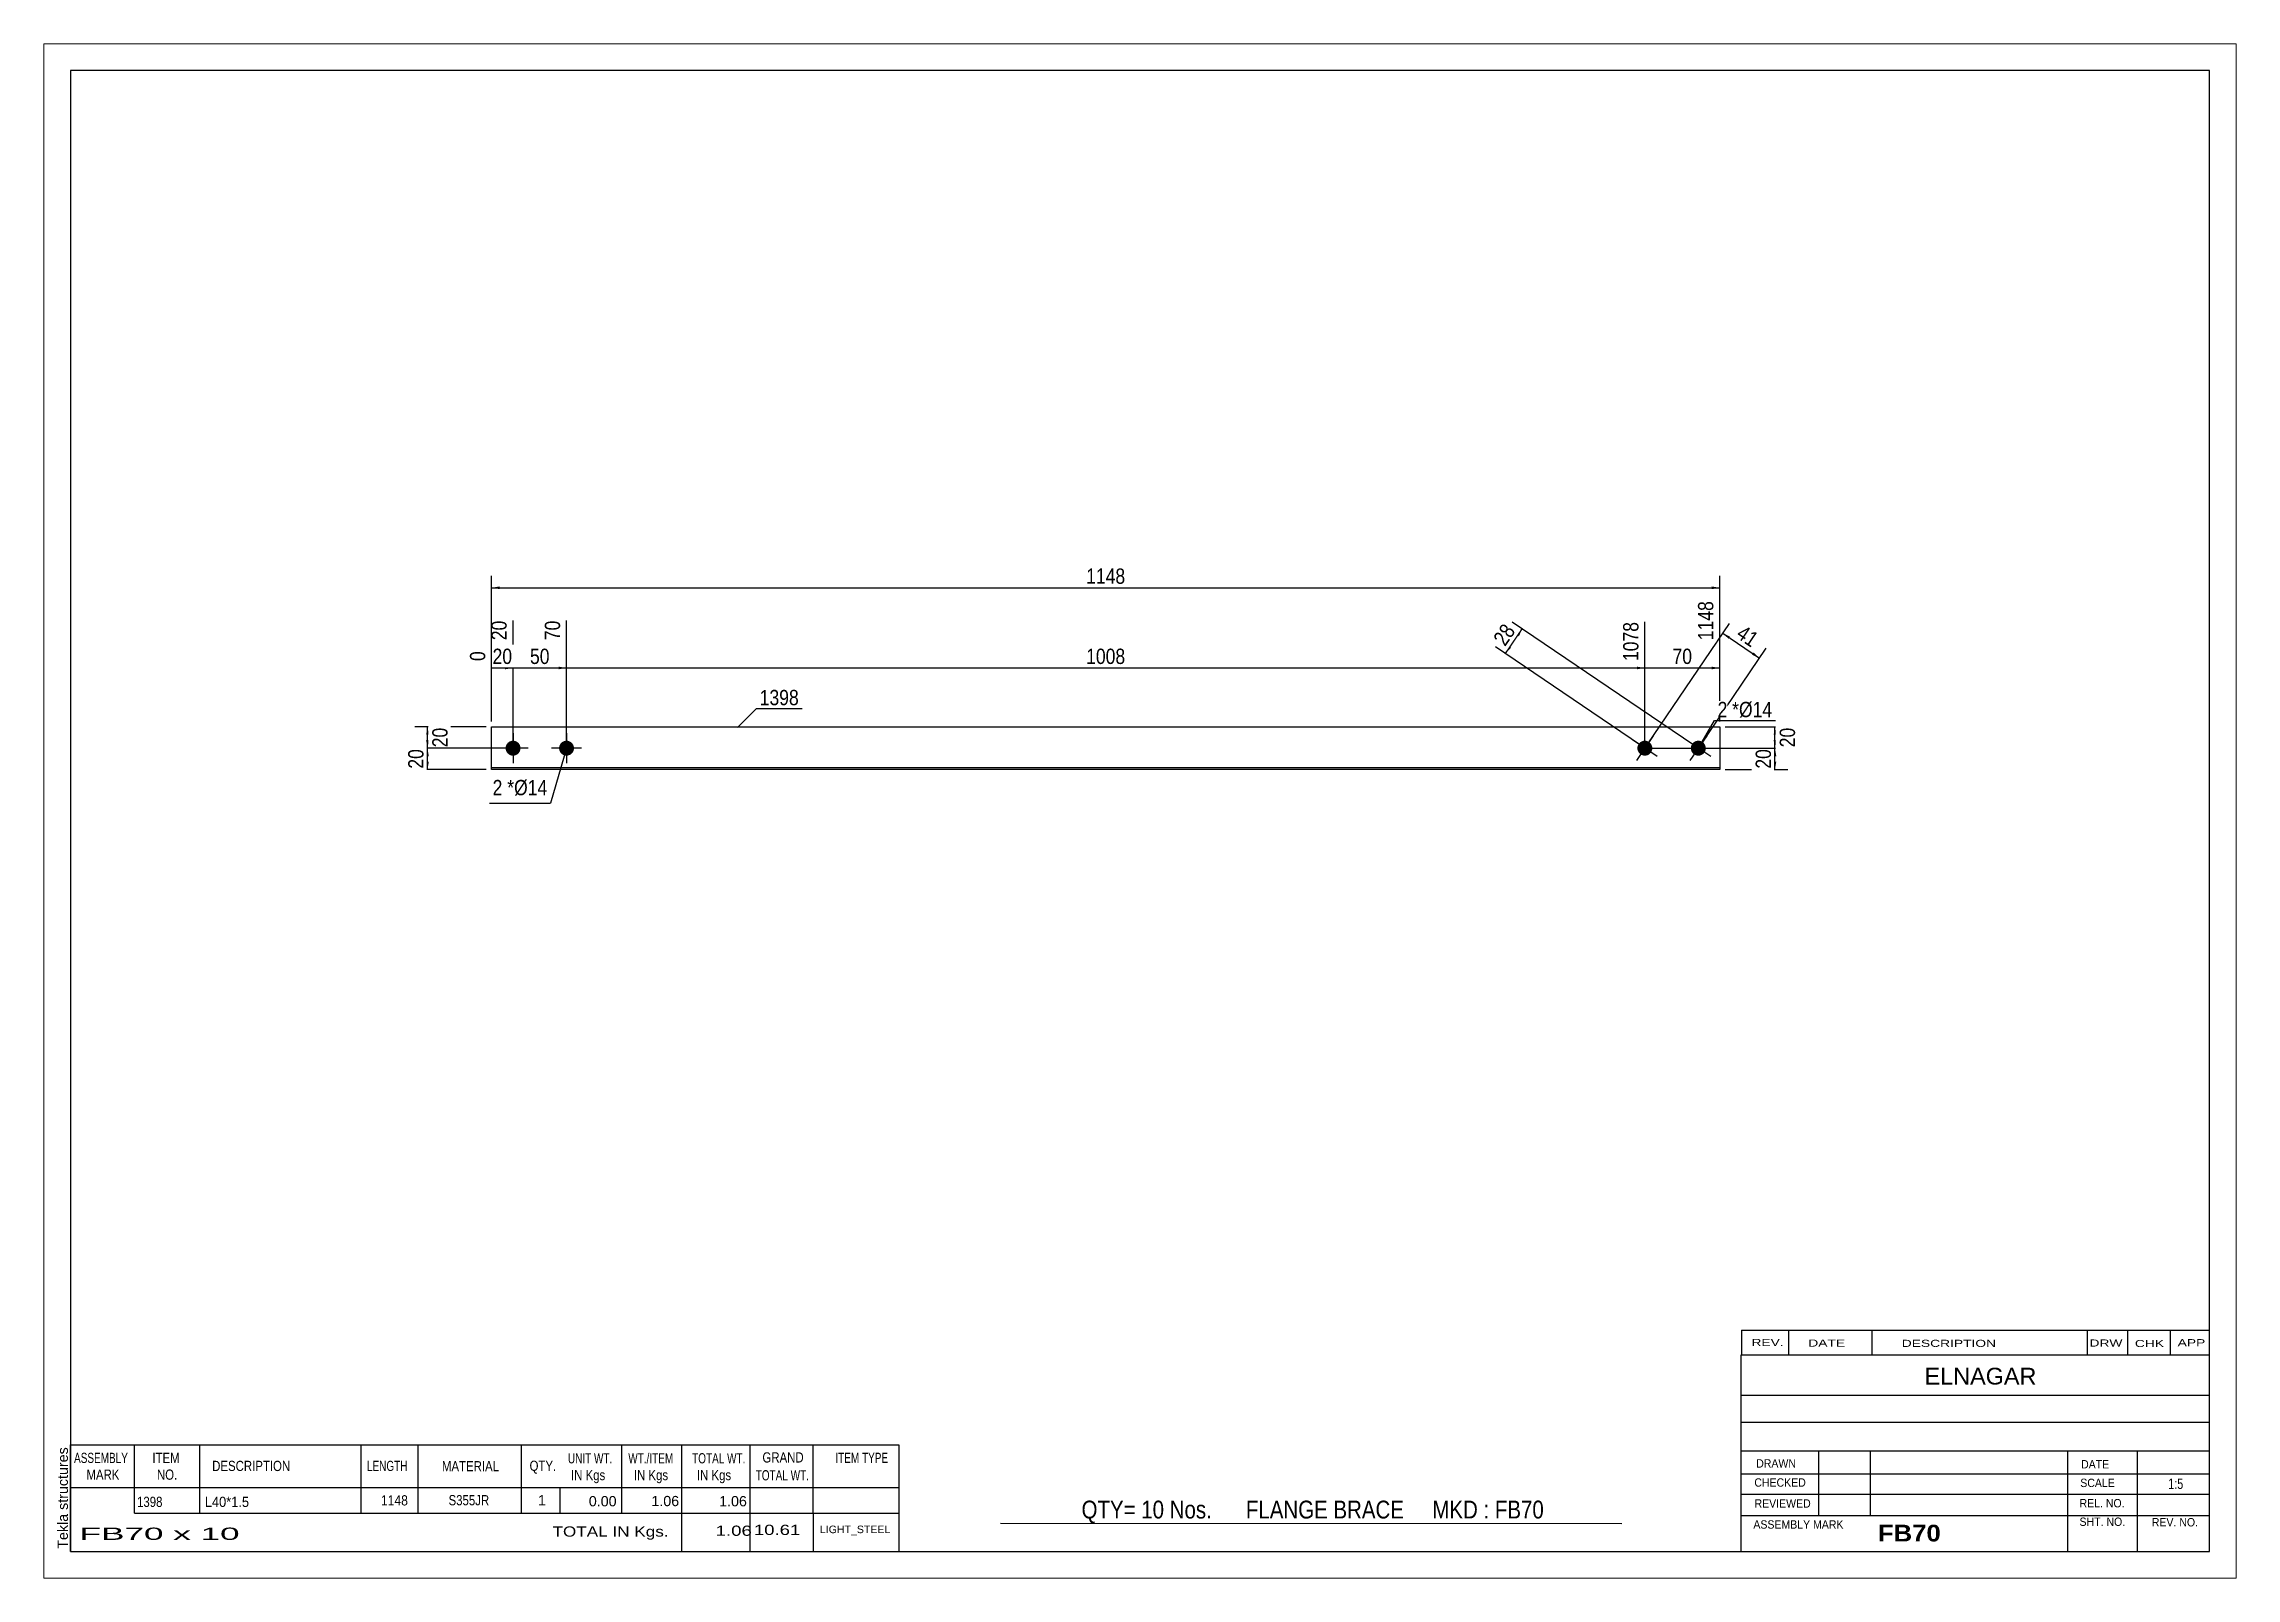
# Paper-space layout 'Layout1' of a CAD drawing. Header units: millimetres. Extents: x 0 to 410, y 0 to 287.
# The model-space entities are those that its viewports show. They can reach past a viewport. Long polylines and large blocks are cut down to what shows.
import ezdxf

# ---------------------------------------------------------------- set-up
doc = ezdxf.new("R2010")
doc.units = ezdxf.units.MM
doc.layers.add('Viewport layer', color=7, linetype='Continuous', plot=False)
doc.styles.add('Arial', font='ARIAL.TTF', dxfattribs={"height": 0.2})
doc.styles.add('Arial Bold', font='ARIALBD.TTF', dxfattribs={"height": 0.2})
doc.styles.add('Arial Narrow', font='ARIALN.TTF', dxfattribs={"height": 0.2})

# ---------------------------------------------------------------- blocks, each defined once
blk = doc.blocks.new('Unknown-627391791-1582')
at = {"color": 5, "linetype": 'Continuous'}
for p, q in [((405, 282), (5, 282)), ((5, 282), (5, 5)), ((405, 5), (405, 282)), ((5, 5), (405, 5))]:
    blk.add_line(p, q, dxfattribs=at)
at = {"color": 174, "linetype": 'Continuous', "style": 'Arial'}
blk.add_text('Tekla structures', height=1.9102, rotation=90, dxfattribs=at).set_placement((4.5, 5.5))
blk = doc.blocks.new('Part-627391791-1227 - 1212')
at = {"color": 2, "linetype": 'Continuous'}
for p, q in [((83.75, 151.25), (83.75, 159.25)), ((83.75, 159.25), (313.42, 159.25)), ((313.42, 159.25), (313.42, 151.25)), ((313.42, 151.55), (83.75, 151.55)), ((313.42, 151.25), (83.75, 151.25))]:
    blk.add_line(p, q, dxfattribs=at)
blk = doc.blocks.new('Bolt-627391791-1228 - 1212')
at = {"linetype": 'Continuous'}
for points in [[(87.75, 153.85, -1), (87.75, 156.65, -1)], [(97.75, 153.85, -1), (97.75, 156.65, -1)]]:
    blk.add_hatch(color=3, dxfattribs=at).paths.add_polyline_path(points)
at = {"color": 3, "linetype": 'Continuous'}
for p, q in [((87.75, 158.05), (87.75, 152.45)), ((97.75, 158.05), (97.75, 152.45)), ((90.55, 155.25), (84.95, 155.25)), ((100.55, 155.25), (94.95, 155.25))]:
    blk.add_line(p, q, dxfattribs=at)
blk = doc.blocks.new('Bolt-627391791-1229 - 1212')
at = {"linetype": 'Continuous'}
blk.add_hatch(color=3, dxfattribs=at).paths.add_polyline_path([(298.63, 154.09, -1), (300.2, 156.41, -1)])
at = {"color": 3, "linetype": 'Continuous'}
for p, q in [((301.73, 153.68), (297.1, 156.82)), ((300.99, 157.57), (297.85, 152.93))]:
    blk.add_line(p, q, dxfattribs=at)
blk = doc.blocks.new('Bolt-627391791-1230 - 1212')
at = {"linetype": 'Continuous'}
blk.add_hatch(color=3, dxfattribs=at).paths.add_polyline_path([(308.63, 154.09, -1), (310.2, 156.41, -1)])
at = {"color": 3, "linetype": 'Continuous'}
for p, q in [((311.73, 153.68), (307.1, 156.82)), ((310.99, 157.57), (307.85, 152.93))]:
    blk.add_line(p, q, dxfattribs=at)
blk = doc.blocks.new('StraightDimension-627391791-1279 - 1212')
at = {"linetype": 'Continuous'}
for points in [[(323.5, 153.75), (323.75, 155.25), (324, 153.75)], [(324, 152.75), (323.75, 151.25), (323.5, 152.75)]]:
    blk.add_hatch(color=7, dxfattribs=at).paths.add_polyline_path(points)
at = {"color": 7, "linetype": 'Continuous'}
for p, q in [((300.42, 155.25), (326.15, 155.25)), ((323.75, 151.25), (323.75, 155.25)), ((314.42, 151.25), (326.15, 151.25))]:
    blk.add_line(p, q, dxfattribs=at)
at = {"color": 0}
blk.add_wipeout([(323.6, 155.68), (319.4, 155.68), (319.4, 150.82), (323.6, 150.82)], dxfattribs=at)
at = {"color": 3, "style": 'Arial Narrow'}
blk.add_text('20', height=2.863, rotation=90.0002, dxfattribs=at).set_placement((323, 151.42))
blk = doc.blocks.new('StraightDimension-627391791-1278 - 1212')
at = {"linetype": 'Continuous'}
for points in [[(323.5, 157.75), (323.75, 159.25), (324, 157.75)], [(324, 156.75), (323.75, 155.25), (323.5, 156.75)]]:
    blk.add_hatch(color=7, dxfattribs=at).paths.add_polyline_path(points)
at = {"color": 7, "linetype": 'Continuous'}
for p, q in [((314.42, 159.25), (326, 159.25)), ((323.75, 155.25), (323.75, 159.25)), ((300.42, 155.25), (326, 155.25))]:
    blk.add_line(p, q, dxfattribs=at)
at = {"color": 0}
blk.add_wipeout([(328.1, 159.68), (323.9, 159.68), (323.9, 154.82), (328.1, 154.82)], dxfattribs=at)
at = {"color": 3, "style": 'Arial Narrow'}
blk.add_text('20', height=2.863, rotation=90.0002, dxfattribs=at).set_placement((327.5, 155.42))
blk = doc.blocks.new('StraightDimension-627391791-1237 - 1212')
at = {"linetype": 'Continuous'}
blk.add_hatch(color=7, dxfattribs=at).paths.add_polyline_path([(311.92, 170.5), (313.42, 170.25), (311.92, 170)])
at = {"color": 7, "linetype": 'Continuous'}
for p, q in [((313.42, 160.25), (313.42, 182.76)), ((299.42, 156.25), (299.42, 178.86)), ((299.42, 170.25), (313.42, 170.25))]:
    blk.add_line(p, q, dxfattribs=at)
at = {"color": 0}
blk.add_wipeout([(308.84, 170.4), (308.84, 174.6), (303.99, 174.6), (303.99, 170.4)], dxfattribs=at)
at = {"color": 0, "linetype": 'Continuous'}
blk.add_wipeout([(312.82, 183.36), (308.62, 183.36), (308.62, 174.85), (312.82, 174.85)], dxfattribs=at)
at = {"color": 3, "linetype": 'Continuous', "style": 'Arial Narrow'}
blk.add_text('1148', height=2.863, rotation=90.0002, dxfattribs=at).set_placement((312.22, 175.45))
at = {"color": 3, "style": 'Arial Narrow'}
blk.add_text('70', height=2.863, dxfattribs=at).set_placement((304.59, 171))
blk = doc.blocks.new('StraightDimension-627391791-1238 - 1212')
at = {"linetype": 'Continuous'}
blk.add_hatch(color=7, dxfattribs=at).paths.add_polyline_path([(297.92, 170.5), (299.42, 170.25), (297.92, 170)])
at = {"color": 7, "linetype": 'Continuous'}
for p, q in [((97.75, 156.25), (97.75, 179.11)), ((299.42, 156.25), (299.42, 178.86)), ((97.75, 170.25), (299.42, 170.25))]:
    blk.add_line(p, q, dxfattribs=at)
at = {"color": 0, "linetype": 'Continuous'}
blk.add_wipeout([(298.82, 179.46), (294.62, 179.46), (294.62, 170.95), (298.82, 170.95)], dxfattribs=at)
at = {"color": 0}
blk.add_wipeout([(202.84, 170.4), (202.84, 174.6), (194.33, 174.6), (194.33, 170.4)], dxfattribs=at)
at = {"color": 3, "linetype": 'Continuous', "style": 'Arial Narrow'}
blk.add_text('1078', height=2.863, rotation=90.0002, dxfattribs=at).set_placement((298.22, 171.55))
at = {"color": 3, "style": 'Arial Narrow'}
blk.add_text('1008', height=2.863, dxfattribs=at).set_placement((194.93, 171))
blk = doc.blocks.new('StraightDimension-627391791-1239 - 1212')
at = {"linetype": 'Continuous'}
blk.add_hatch(color=7, dxfattribs=at).paths.add_polyline_path([(96.25, 170.5), (97.75, 170.25), (96.25, 170)])
at = {"color": 7, "linetype": 'Continuous'}
for p, q in [((87.75, 156.25), (87.75, 179.11)), ((97.75, 156.25), (97.75, 179.11)), ((87.75, 170.25), (97.75, 170.25))]:
    blk.add_line(p, q, dxfattribs=at)
at = {"color": 0}
blk.add_wipeout([(95.18, 170.4), (95.18, 174.6), (90.32, 174.6), (90.32, 170.4)], dxfattribs=at)
at = {"color": 0, "linetype": 'Continuous'}
blk.add_wipeout([(97.15, 179.71), (92.95, 179.71), (92.95, 174.85), (97.15, 174.85)], dxfattribs=at)
at = {"color": 3, "linetype": 'Continuous', "style": 'Arial Narrow'}
blk.add_text('70', height=2.863, rotation=90.0002, dxfattribs=at).set_placement((96.55, 175.45))
at = {"color": 3, "style": 'Arial Narrow'}
blk.add_text('50', height=2.863, dxfattribs=at).set_placement((90.92, 171))
blk = doc.blocks.new('StraightDimension-627391791-1240 - 1212')
at = {"linetype": 'Continuous'}
blk.add_hatch(color=7, dxfattribs=at).paths.add_polyline_path([(86.25, 170.5), (87.75, 170.25), (86.25, 170)])
at = {"color": 7, "linetype": 'Continuous'}
for p, q in [((87.75, 156.25), (87.75, 179.11)), ((83.75, 160.25), (83.75, 173.38)), ((83.75, 170.25), (87.75, 170.25))]:
    blk.add_line(p, q, dxfattribs=at)
at = {"color": 0}
blk.add_wipeout([(88.18, 170.4), (88.18, 174.6), (83.32, 174.6), (83.32, 170.4)], dxfattribs=at)
at = {"color": 0, "linetype": 'Continuous'}
blk.add_wipeout([(87.15, 179.71), (82.95, 179.71), (82.95, 174.85), (87.15, 174.85)], dxfattribs=at)
blk.add_wipeout([(83.15, 173.98), (78.95, 173.98), (78.95, 170.95), (83.15, 170.95)], dxfattribs=at)
at = {"color": 3, "linetype": 'Continuous', "style": 'Arial Narrow'}
for s, height, p in [('20', 2.863, (86.55, 175.45)), ('0', 2.86, (82.55, 171.55))]:
    blk.add_text(s, height=height, rotation=90.0002, dxfattribs=at).set_placement(p)
at = {"color": 3, "style": 'Arial Narrow'}
blk.add_text('20', height=2.863, dxfattribs=at).set_placement((83.92, 171))
blk = doc.blocks.new('StraightDimension-627391791-1254 - 1212')
at = {"linetype": 'Continuous'}
for points in [[(85.25, 185), (83.75, 185.25), (85.25, 185.5)], [(311.92, 185.5), (313.42, 185.25), (311.92, 185)]]:
    blk.add_hatch(color=7, dxfattribs=at).paths.add_polyline_path(points)
at = {"color": 7, "linetype": 'Continuous'}
for p, q in [((83.75, 160.25), (83.75, 187.5)), ((83.75, 185.25), (313.42, 185.25)), ((313.42, 160.25), (313.42, 187.5))]:
    blk.add_line(p, q, dxfattribs=at)
at = {"color": 0}
blk.add_wipeout([(202.84, 185.4), (202.84, 189.6), (194.33, 189.6), (194.33, 185.4)], dxfattribs=at)
at = {"color": 3, "style": 'Arial Narrow'}
blk.add_text('1148', height=2.863, dxfattribs=at).set_placement((194.93, 186))
blk = doc.blocks.new('StraightDimension-627391791-1258 - 1212')
at = {"linetype": 'Continuous'}
for points in [[(315.09, 175.69), (313.99, 176.74), (315.37, 176.11)], [(319.74, 173.15), (320.84, 172.1), (319.46, 172.73)]]:
    blk.add_hatch(color=7, dxfattribs=at).paths.add_polyline_path(points)
at = {"color": 7, "linetype": 'Continuous'}
for p, q in [((299.98, 156.08), (315.25, 178.6)), ((313.99, 176.74), (320.84, 172.1)), ((309.98, 156.08), (322.1, 173.96))]:
    blk.add_line(p, q, dxfattribs=at)
at = {"color": 0}
blk.add_wipeout([(319.51, 173.18), (321.87, 176.66), (317.85, 179.38), (315.49, 175.91)], dxfattribs=at)
at = {"color": 3, "style": 'Arial Narrow'}
blk.add_text('41', height=2.863, rotation=-34.1368, dxfattribs=at).set_placement((316.32, 176.07))
blk = doc.blocks.new('StraightDimension-627391791-1264 - 1212')
at = {"linetype": 'Continuous'}
for points in [[(275.44, 176.47), (276.49, 177.57), (275.86, 176.19)], [(274.39, 174.03), (273.34, 172.93), (273.98, 174.31)]]:
    blk.add_hatch(color=7, dxfattribs=at).paths.add_polyline_path(points)
at = {"color": 7, "linetype": 'Continuous'}
for p, q in [((273.34, 172.93), (276.49, 177.57)), ((308.59, 155.81), (274.63, 178.84)), ((298.59, 155.81), (271.48, 174.19))]:
    blk.add_line(p, q, dxfattribs=at)
at = {"color": 0}
blk.add_wipeout([(276.16, 177.35), (272.68, 179.7), (269.95, 175.68), (273.43, 173.33)], dxfattribs=at)
at = {"color": 3, "style": 'Arial Narrow'}
blk.add_text('28', height=2.863, rotation=55.8634, dxfattribs=at).set_placement((273.27, 174.16))
blk = doc.blocks.new('StraightDimension-627391791-1270 - 1212')
at = {"linetype": 'Continuous'}
for points in [[(71.5, 157.75), (71.75, 159.25), (72, 157.75)], [(72, 156.75), (71.75, 155.25), (71.5, 156.75)]]:
    blk.add_hatch(color=7, dxfattribs=at).paths.add_polyline_path(points)
at = {"color": 7, "linetype": 'Continuous'}
for p, q in [((82.75, 159.25), (69.35, 159.25)), ((71.75, 155.25), (71.75, 159.25)), ((86.75, 155.25), (69.35, 155.25))]:
    blk.add_line(p, q, dxfattribs=at)
at = {"color": 0}
blk.add_wipeout([(76.1, 159.68), (71.9, 159.68), (71.9, 154.82), (76.1, 154.82)], dxfattribs=at)
at = {"color": 3, "style": 'Arial Narrow'}
blk.add_text('20', height=2.863, rotation=90.0002, dxfattribs=at).set_placement((75.5, 155.42))
blk = doc.blocks.new('StraightDimension-627391791-1271 - 1212')
at = {"linetype": 'Continuous'}
for points in [[(71.5, 153.75), (71.75, 155.25), (72, 153.75)], [(72, 152.75), (71.75, 151.25), (71.5, 152.75)]]:
    blk.add_hatch(color=7, dxfattribs=at).paths.add_polyline_path(points)
at = {"color": 7, "linetype": 'Continuous'}
for p, q in [((86.75, 155.25), (69.5, 155.25)), ((71.75, 151.25), (71.75, 155.25)), ((82.75, 151.25), (69.5, 151.25))]:
    blk.add_line(p, q, dxfattribs=at)
at = {"color": 0}
blk.add_wipeout([(71.6, 155.68), (67.4, 155.68), (67.4, 150.82), (71.6, 150.82)], dxfattribs=at)
at = {"color": 3, "style": 'Arial Narrow'}
blk.add_text('20', height=2.863, rotation=90.0002, dxfattribs=at).set_placement((71, 151.42))
blk = doc.blocks.new('CBS_REVISION-627391791-1598')
at = {"color": 7, "linetype": 'Continuous'}
for p, q in [((317.49, 46.38), (404.99, 46.38)), ((317.49, 46.38), (317.49, 41.75)), ((326.29, 46.38), (326.29, 41.75)), ((341.88, 46.38), (341.88, 41.81)), ((382.14, 46.38), (382.14, 41.75)), ((389.68, 46.38), (389.68, 41.75)), ((397.63, 46.38), (397.63, 41.75)), ((317.49, 41.75), (404.99, 41.75))]:
    blk.add_line(p, q, dxfattribs=at)
at = {"color": 7, "style": 'Arial Narrow', "width": 1.7}
for s, height, p in [('REV.', 1.326, (319.35, 43.43)), ('DATE', 1.326, (329.98, 43.31)), ('DESCRIPTION', 1.3257, (347.46, 43.26)), ('DRW', 1.326, (382.57, 43.32)), ('CHK', 1.326, (391.06, 43.23)), ('APP', 1.326, (399.06, 43.38))]:
    blk.add_text(s, height=height, dxfattribs=at).set_placement(p)
blk = doc.blocks.new('CBS_BOM-627391791-1595')
at = {"color": 7, "linetype": 'Continuous'}
for p, q in [((4.97, 16.97), (4.97, 24.97)), ((4.97, 24.97), (159.89, 24.97)), ((16.97, 16.97), (16.97, 24.97)), ((29.16, 16.97), (29.16, 24.97)), ((59.32, 16.97), (59.32, 24.97)), ((70, 16.97), (70, 24.97)), ((89.32, 16.97), (89.32, 24.97)), ((108.12, 16.97), (108.12, 24.97)), ((119.33, 16.97), (119.33, 24.97)), ((132.12, 16.97), (132.12, 24.97)), ((143.87, 16.97), (143.87, 24.97)), ((159.89, 24.96), (159.89, 16.98)), ((4.97, 16.97), (159.89, 16.97)), ((4.97, 12.17), (4.97, 16.97)), ((16.97, 12.17), (16.97, 16.97)), ((29.16, 12.17), (29.16, 16.97)), ((59.32, 12.17), (59.32, 16.97)), ((70, 12.17), (70, 16.97)), ((89.32, 12.17), (89.32, 16.97)), ((96.58, 12.17), (96.58, 16.97)), ((108.12, 12.17), (108.12, 16.97)), ((119.33, 12.17), (119.33, 16.97)), ((132.12, 12.17), (132.12, 16.97)), ((143.89, 12.17), (143.89, 16.97)), ((159.89, 16.97), (159.89, 12.17)), ((4.97, 4.97), (4.97, 12.15)), ((16.97, 12.17), (159.89, 12.17)), ((119.33, 4.97), (119.33, 12.15)), ((132.12, 4.97), (132.12, 12.15)), ((143.93, 4.97), (143.93, 12.15)), ((159.89, 12.17), (159.89, 4.97)), ((4.97, 4.97), (159.89, 4.97))]:
    blk.add_line(p, q, dxfattribs=at)
at = {"color": 3, "linetype": 'Continuous', "style": 'Arial'}
for s, height, width, p in [('ASSEMBLY', 1.91, 0.7, (5.65, 21.54)), ('ITEM', 1.91, 0.8, (20.3, 21.54)), ('DESCRIPTION', 1.9102, 0.8, (31.48, 20.04)), ('LENGTH', 1.91, 0.7, (60.43, 20.04)), ('MATERIAL', 1.91, 0.8, (74.45, 19.99)), ('QTY.', 1.91, 0.8, (90.84, 20.07)), ('UNIT WT.', 1.91, 0.7, (98.01, 21.47)), ('WT./ITEM', 1.91, 0.7, (109.3, 21.47)), ('TOTAL WT.', 1.91, 0.7, (121.24, 21.47)), ('GRAND', 1.91, 0.8, (134.39, 21.63)), ('ITEM TYPE', 1.91, 0.7, (148.03, 21.55)), ('MARK', 1.91, 0.8, (7.97, 18.41)), ('NO.', 1.91, 0.8, (21.15, 18.41)), ('IN Kgs', 1.91, 0.8, (98.59, 18.33)), ('IN Kgs', 1.91, 0.8, (110.34, 18.33)), ('IN Kgs', 1.91, 0.8, (122.13, 18.33)), ('TOTAL WT.', 1.91, 0.7, (133.13, 18.29))]:
    blk.add_text(s, height=height, dxfattribs=dict(at, width=width)).set_placement(p)
at = {"color": 7, "linetype": 'Continuous', "style": 'Arial'}
for s, width, p in [('1398', 0.8, (17.43, 13.32)), ('L40*1.5', 0.9, (30.1, 13.32)), ('1148', 0.85, (63.04, 13.6)), ('S355JR', 0.8, (75.69, 13.63))]:
    blk.add_text(s, height=1.91, dxfattribs=dict(at, width=width)).set_placement(p)
for s, p in [('1', (92.41, 13.63)), ('0.00', (101.92, 13.44)), ('1.06', (113.62, 13.47)), ('1.06', (126.29, 13.44))]:
    blk.add_text(s, height=1.91, dxfattribs=at).set_placement(p)
at = {"color": 6, "linetype": 'Continuous', "style": 'Arial'}
for s, height, width, p in [('FB70 x 10', 2.292, 2.05, (6.69, 7.16)), ('TOTAL IN Kgs.', 1.9102, 1.2, (95.13, 7.77)), ('1.06', 1.91, 1.3, (125.65, 7.92)), ('10.61', 1.91, 1.3, (132.79, 8.08))]:
    blk.add_text(s, height=height, dxfattribs=dict(at, width=width)).set_placement(p)
blk.add_text('LIGHT_STEEL', height=1.4135, dxfattribs=at).set_placement((145.14, 8.42))
blk = doc.blocks.new('CBS_CALLOFF-627391791-1596')
at = {"color": 7, "linetype": 'Continuous'}
blk.add_line((178.88, 10.27), (295.11, 10.25), dxfattribs=at)
at = {"color": 3, "linetype": 'Continuous', "style": 'Arial Narrow'}
blk.add_text('QTY= 10 Nos.      FLANGE BRACE     MKD : FB70', height=3.3405, dxfattribs=at).set_placement((194.07, 11.16))
blk = doc.blocks.new('CBS_NAME_BLOG-627391791-1597')
at = {"color": 7, "linetype": 'Continuous'}
for p, q in [((317.41, 41.75), (404.93, 41.75)), ((317.41, 5.04), (317.41, 41.75)), ((317.41, 34.21), (404.93, 34.21)), ((317.48, 29.16), (405, 29.16)), ((317.41, 23.79), (404.93, 23.79)), ((331.93, 11.68), (331.93, 23.78)), ((341.62, 11.71), (341.62, 23.78)), ((378.53, 5.04), (378.53, 23.77)), ((391.58, 5.04), (391.58, 23.78)), ((317.42, 19.49), (405, 19.51)), ((317.41, 15.74), (404.93, 15.74)), ((317.41, 11.7), (404.93, 11.7)), ((317.41, 5), (405, 5))]:
    blk.add_line(p, q, dxfattribs=at)
at = {"color": 3, "linetype": 'Continuous', "style": 'Arial'}
blk.add_text('ELNAGAR', height=3.133, dxfattribs=at).set_placement((351.73, 36.22))
at = {"color": 3, "linetype": 'Continuous'}
for s, height, style, width, p in [('DRAWN', 1.566, 'Arial', 0.9, (320.24, 20.68)), ('DATE', 1.566, 'Arial', 0.9, (381, 20.52)), ('CHECKED', 1.566, 'Arial', 0.9, (319.89, 17.11)), ('SCALE', 1.566, 'Arial', 0.9, (380.85, 17.04)), ('1:5', 1.957, 'Arial Narrow', 0.9, (397.3, 16.68)), ('REVIEWED', 1.566, 'Arial', 0.9, (319.93, 13.19)), ('REL. NO.', 1.566, 'Arial', 0.9, (380.71, 13.24)), ('ASSEMBLY MARK', 1.5663, 'Arial', 0.9, (319.71, 9.26)), ('FB70', 3.131, 'Arial Bold', 1.1, (342.99, 6.86)), ('SHT. NO.', 1.566, 'Arial', 0.9, (380.71, 9.77)), ('REV. NO.', 1.566, 'Arial', 0.9, (394.23, 9.68))]:
    blk.add_text(s, height=height, dxfattribs=dict(at, style=style, width=width)).set_placement(p)
blk = doc.blocks.new('MarkSet-627391791-1290 - 1212')
at = {"color": 0}
blk.add_wipeout([(314.84, 161.05), (314.84, 164.05), (313.02, 164.05), (313.02, 161.05)], dxfattribs=at)
blk.add_wipeout([(314.84, 161.05), (314.84, 164.05), (313.02, 164.05), (313.02, 161.05)], dxfattribs=at)
at = {"color": 7, "linetype": 'Continuous'}
blk.add_line((309.42, 155.25), (312.42, 160.45), dxfattribs=at)
at = {"color": 0}
blk.add_wipeout([(317.02, 161.05), (317.02, 164.05), (315.74, 164.05), (315.74, 161.05)], dxfattribs=at)
blk.add_wipeout([(317.02, 161.05), (317.02, 164.05), (315.74, 164.05), (315.74, 161.05)], dxfattribs=at)
at = {"color": 3, "style": 'Arial Narrow'}
blk.add_text('2', height=2.86, dxfattribs=at).set_placement((313.02, 161.05))
at = {"color": 0}
blk.add_wipeout([(323.24, 161.05), (323.24, 164.05), (317.02, 164.05), (317.02, 161.05)], dxfattribs=at)
blk.add_wipeout([(323.24, 161.05), (323.24, 164.05), (317.02, 164.05), (317.02, 161.05)], dxfattribs=at)
at = {"color": 7, "linetype": 'Continuous'}
blk.add_line((312.42, 160.45), (323.84, 160.45), dxfattribs=at)
at = {"color": 3, "style": 'Arial Narrow'}
for s, height, p in [('Ø14', 2.863, (317.02, 161.05)), ('*', 2.86, (315.74, 161.05))]:
    blk.add_text(s, height=height, dxfattribs=at).set_placement(p)
blk = doc.blocks.new('Mark-627391791-1285 - 1212')
at = {"color": 0}
blk.add_wipeout([(141.19, 163.29), (141.19, 166.29), (133.88, 166.29), (133.88, 163.29)], dxfattribs=at)
blk.add_wipeout([(141.19, 163.29), (141.19, 166.29), (133.88, 166.29), (133.88, 163.29)], dxfattribs=at)
at = {"color": 7, "linetype": 'Continuous'}
for p, q in [((129.74, 159.15), (133.28, 162.69)), ((133.28, 162.69), (141.79, 162.69))]:
    blk.add_line(p, q, dxfattribs=at)
at = {"color": 3, "style": 'Arial Narrow'}
blk.add_text('1398', height=2.863, dxfattribs=at).set_placement((133.88, 163.29))
blk = doc.blocks.new('Mark-627391791-1293 - 1212')
at = {"color": 0}
blk.add_wipeout([(85.76, 146.45), (85.76, 149.45), (83.93, 149.45), (83.93, 146.45)], dxfattribs=at)
blk.add_wipeout([(85.76, 146.45), (85.76, 149.45), (83.93, 149.45), (83.93, 146.45)], dxfattribs=at)
blk.add_wipeout([(87.94, 146.45), (87.94, 149.45), (86.66, 149.45), (86.66, 146.45)], dxfattribs=at)
blk.add_wipeout([(87.94, 146.45), (87.94, 149.45), (86.66, 149.45), (86.66, 146.45)], dxfattribs=at)
at = {"color": 3, "style": 'Arial Narrow'}
blk.add_text('2', height=2.86, dxfattribs=at).set_placement((83.93, 146.45))
at = {"color": 0}
blk.add_wipeout([(94.15, 146.45), (94.15, 149.45), (87.94, 149.45), (87.94, 146.45)], dxfattribs=at)
blk.add_wipeout([(94.15, 146.45), (94.15, 149.45), (87.94, 149.45), (87.94, 146.45)], dxfattribs=at)
at = {"color": 7, "linetype": 'Continuous'}
for p in [(97.75, 155.25), (83.33, 144.95)]:
    blk.add_line(p, (94.75, 144.95), dxfattribs=at)
at = {"color": 3, "style": 'Arial Narrow'}
for s, height, p in [('*', 2.86, (86.66, 146.45)), ('Ø14', 2.863, (87.94, 146.45))]:
    blk.add_text(s, height=height, dxfattribs=at).set_placement(p)

msp = doc.modelspace()

# ---------------------------------------------------------------- block references
for name in ['Unknown-627391791-1582', 'Part-627391791-1227 - 1212', 'Bolt-627391791-1228 - 1212', 'Bolt-627391791-1229 - 1212', 'Bolt-627391791-1230 - 1212', 'CBS_REVISION-627391791-1598', 'CBS_NAME_BLOG-627391791-1597', 'CBS_BOM-627391791-1595', 'CBS_CALLOFF-627391791-1596']:
    msp.add_blockref(name, (0, 0))

# ---------------------------------------------------------------- next in the draw order: block references
msp.add_blockref('StraightDimension-627391791-1279 - 1212', (0, 0))

# ---------------------------------------------------------------- next in the draw order: block references
msp.add_blockref('StraightDimension-627391791-1278 - 1212', (0, 0))

# ---------------------------------------------------------------- next in the draw order: block references
msp.add_blockref('StraightDimension-627391791-1237 - 1212', (0, 0))

# ---------------------------------------------------------------- next in the draw order: block references
msp.add_blockref('StraightDimension-627391791-1238 - 1212', (0, 0))

# ---------------------------------------------------------------- next in the draw order: block references
msp.add_blockref('StraightDimension-627391791-1239 - 1212', (0, 0))

# ---------------------------------------------------------------- next in the draw order: block references
msp.add_blockref('StraightDimension-627391791-1240 - 1212', (0, 0))

# ---------------------------------------------------------------- next in the draw order: block references
msp.add_blockref('StraightDimension-627391791-1254 - 1212', (0, 0))

# ---------------------------------------------------------------- next in the draw order: block references
for name in ['StraightDimension-627391791-1258 - 1212', 'Mark-627391791-1285 - 1212', 'StraightDimension-627391791-1270 - 1212']:
    msp.add_blockref(name, (0, 0))

# ---------------------------------------------------------------- next in the draw order: block references
for name in ['StraightDimension-627391791-1264 - 1212', 'StraightDimension-627391791-1271 - 1212']:
    msp.add_blockref(name, (0, 0))

# ---------------------------------------------------------------- next in the draw order: block references
for name in ['MarkSet-627391791-1290 - 1212', 'Mark-627391791-1293 - 1212']:
    msp.add_blockref(name, (0, 0))

psp = doc.layouts.get("Layout1")

# ---------------------------------------------------------------- viewports
at = {"layer": 'Viewport layer', "view_target_point": (205, 143.5)}
psp.add_viewport(center=(205, 143.5), size=(410, 287), view_center_point=(0, 0), view_height=287, dxfattribs=at)

doc.saveas('drawing.dxf')
